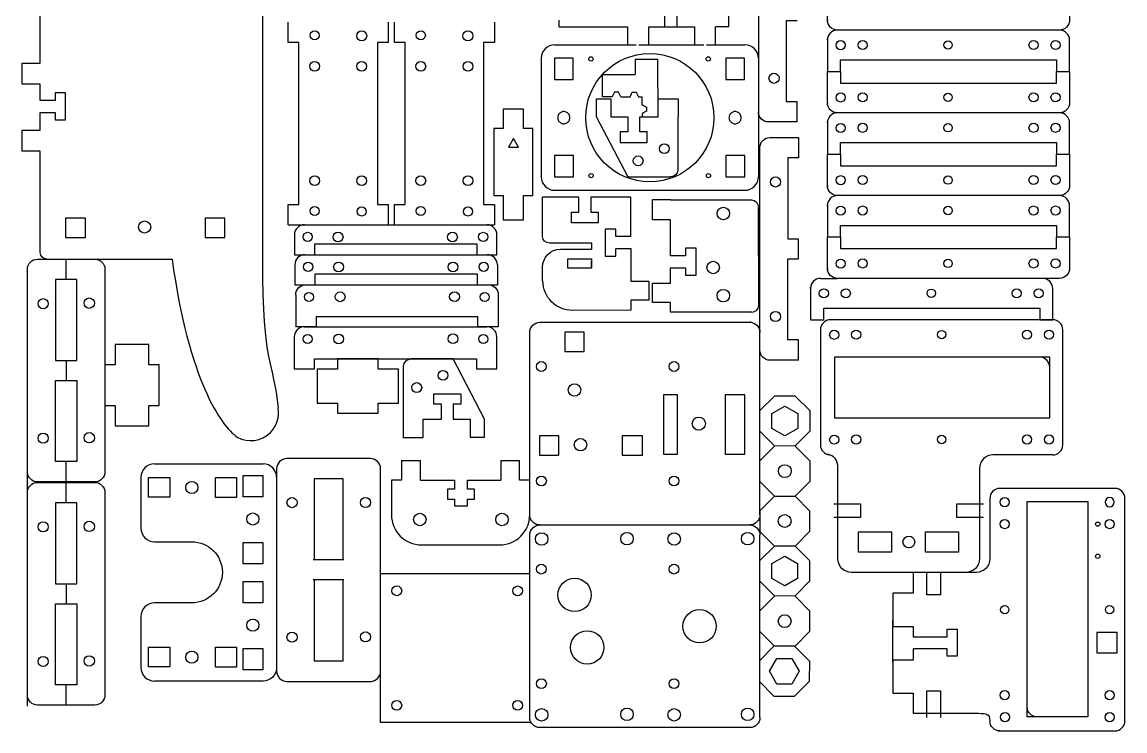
# Model space of a CAD drawing. Extents: x -149 to 846, y -148 to 360.
# Drawn here: x 518.6 to 845.5, y -148.3 to 61.7 of the extents above; entities that cross this region are included whole.
import ezdxf

# ---------------------------------------------------------------- set-up
doc = ezdxf.new("R2010")
doc.units = 0
doc.header["$MEASUREMENT"] = 0
doc.layers.add('LAYER_1', color=160, linetype='Continuous')

# ---------------------------------------------------------------- blocks, each defined once
blk = doc.blocks.new('AI9-BLK48')
at = {"layer": 'LAYER_1', "color": 1}
blk.add_lwpolyline([(-3.500217, 1.400087), (3.500217, 1.400087), (3.500217, -1.400087), (-3.500217, -1.400087)], close=True, dxfattribs=at)
blk = doc.blocks.new('AI9-BLK47')
at = {"layer": 'LAYER_1', "color": 7}
for p in [(1.4087, 8.499395), (-8.254449, 4.045576)]:
    blk.add_line(p, (1.4087, 4.045576), dxfattribs=at)
for points in [[(2.409155, -2.53938), (3.467489, -2.53938), (3.467489, -4.956459), (3.499528, -4.956459), (4.842771, -5.613094), (4.842771, -6.760311), (3.492982, -7.441062), (3.492982, -8.499395), (3.467489, -8.499395), (8.254449, -8.499395), (8.19726, 8.499395), (1.4087, 8.499395)], [(-2.845649, -2.53938), (-3.5264, -1.189591), (-4.673617, -1.189591), (-5.330252, -2.533179), (-8.254449, -2.533179), (-8.254449, 4.045576)], [(-2.845649, -2.533179), (-0.075792, -2.533179), (0.580843, -1.189591), (1.72806, -1.189591), (2.409155, -2.53938)]]:
    blk.add_lwpolyline(points, dxfattribs=at)
blk = doc.blocks.new('AI9-BLK44')
at = {"layer": 'LAYER_1', "color": 1}
blk.add_open_spline([(0.45, 0.12), (0.14, 0.12), (-0.18, 0.04), (-0.45, -0.12)], degree=3, dxfattribs=at)
blk = doc.blocks.new('AI9-BLK43')
at = {"layer": 'LAYER_1', "color": 1}
blk.add_open_spline([(0.33, 0.33), (0.06, 0.17), (-0.17, -0.06), (-0.33, -0.33)], degree=3, dxfattribs=at)
blk = doc.blocks.new('AI9-BLK42')
at = {"layer": 'LAYER_1', "color": 1}
blk.add_open_spline([(0.12, 0.45), (-0.04, 0.18), (-0.12, -0.14), (-0.12, -0.45)], degree=3, dxfattribs=at)
blk = doc.blocks.new('AI9-BLK41')
at = {"layer": 'LAYER_1', "color": 1}
blk.add_open_spline([(-0.12, 0.45), (-0.12, 0.14), (-0.04, -0.18), (0.12, -0.45)], degree=3, dxfattribs=at)
blk = doc.blocks.new('AI9-BLK40')
at = {"layer": 'LAYER_1', "color": 1}
blk.add_open_spline([(-0.33, 0.33), (-0.17, 0.06), (0.06, -0.17), (0.33, -0.33)], degree=3, dxfattribs=at)
blk = doc.blocks.new('AI9-BLK39')
at = {"layer": 'LAYER_1', "color": 1}
blk.add_open_spline([(-0.45, 0.12), (-0.18, -0.04), (0.14, -0.12), (0.45, -0.12)], degree=3, dxfattribs=at)
blk = doc.blocks.new('AI9-BLK38')
at = {"layer": 'LAYER_1', "color": 1}
blk.add_open_spline([(-0.45, -0.12), (-0.14, -0.12), (0.18, -0.04), (0.45, 0.12)], degree=3, dxfattribs=at)
blk = doc.blocks.new('AI9-BLK37')
at = {"layer": 'LAYER_1', "color": 1}
blk.add_open_spline([(-0.33, -0.33), (-0.06, -0.17), (0.17, 0.06), (0.33, 0.33)], degree=3, dxfattribs=at)
blk = doc.blocks.new('AI9-BLK36')
at = {"layer": 'LAYER_1', "color": 1}
blk.add_open_spline([(-0.12, -0.45), (0.04, -0.18), (0.12, 0.14), (0.12, 0.45)], degree=3, dxfattribs=at)
blk = doc.blocks.new('AI9-BLK35')
at = {"layer": 'LAYER_1', "color": 1}
blk.add_open_spline([(0.12, -0.45), (0.12, -0.14), (0.04, 0.18), (-0.12, 0.45)], degree=3, dxfattribs=at)
blk = doc.blocks.new('AI9-BLK34')
at = {"layer": 'LAYER_1', "color": 1}
blk.add_open_spline([(0.33, -0.33), (0.17, -0.06), (-0.06, 0.17), (-0.33, 0.33)], degree=3, dxfattribs=at)
blk = doc.blocks.new('AI9-BLK33')
at = {"layer": 'LAYER_1', "color": 1}
blk.add_open_spline([(0.45, -0.12), (0.18, 0.04), (-0.14, 0.12), (-0.45, 0.12)], degree=3, dxfattribs=at)
blk = doc.blocks.new('AI9-BLK32')
at = {"layer": 'LAYER_1', "color": 1}
blk.add_open_spline([(0.45, 0.12), (0.14, 0.12), (-0.18, 0.04), (-0.45, -0.12)], degree=3, dxfattribs=at)
blk = doc.blocks.new('AI9-BLK31')
at = {"layer": 'LAYER_1', "color": 1}
blk.add_open_spline([(0.33, 0.33), (0.06, 0.17), (-0.17, -0.06), (-0.33, -0.33)], degree=3, dxfattribs=at)
blk = doc.blocks.new('AI9-BLK30')
at = {"layer": 'LAYER_1', "color": 1}
blk.add_open_spline([(0.12, 0.45), (-0.04, 0.18), (-0.12, -0.14), (-0.12, -0.45)], degree=3, dxfattribs=at)
blk = doc.blocks.new('AI9-BLK29')
at = {"layer": 'LAYER_1', "color": 1}
blk.add_open_spline([(-0.12, 0.45), (-0.12, 0.14), (-0.04, -0.18), (0.12, -0.45)], degree=3, dxfattribs=at)
blk = doc.blocks.new('AI9-BLK28')
at = {"layer": 'LAYER_1', "color": 1}
blk.add_open_spline([(-0.33, 0.33), (-0.17, 0.06), (0.06, -0.17), (0.33, -0.33)], degree=3, dxfattribs=at)
blk = doc.blocks.new('AI9-BLK27')
at = {"layer": 'LAYER_1', "color": 1}
blk.add_open_spline([(-0.45, 0.12), (-0.18, -0.04), (0.14, -0.12), (0.45, -0.12)], degree=3, dxfattribs=at)
blk = doc.blocks.new('AI9-BLK26')
at = {"layer": 'LAYER_1', "color": 1}
blk.add_open_spline([(-0.45, -0.12), (-0.14, -0.12), (0.18, -0.04), (0.45, 0.12)], degree=3, dxfattribs=at)
blk = doc.blocks.new('AI9-BLK25')
at = {"layer": 'LAYER_1', "color": 1}
blk.add_open_spline([(-0.33, -0.33), (-0.06, -0.17), (0.17, 0.06), (0.33, 0.33)], degree=3, dxfattribs=at)
blk = doc.blocks.new('AI9-BLK24')
at = {"layer": 'LAYER_1', "color": 1}
blk.add_open_spline([(-0.12, -0.45), (0.04, -0.18), (0.12, 0.14), (0.12, 0.45)], degree=3, dxfattribs=at)
blk = doc.blocks.new('AI9-BLK23')
at = {"layer": 'LAYER_1', "color": 1}
blk.add_open_spline([(0.12, -0.45), (0.12, -0.14), (0.04, 0.18), (-0.12, 0.45)], degree=3, dxfattribs=at)
blk = doc.blocks.new('AI9-BLK22')
at = {"layer": 'LAYER_1', "color": 1}
blk.add_open_spline([(0.33, -0.33), (0.17, -0.06), (-0.06, 0.17), (-0.33, 0.33)], degree=3, dxfattribs=at)
blk = doc.blocks.new('AI9-BLK21')
at = {"layer": 'LAYER_1', "color": 1}
blk.add_open_spline([(0.45, -0.12), (0.18, 0.04), (-0.14, 0.12), (-0.45, 0.12)], degree=3, dxfattribs=at)
blk = doc.blocks.new('AI9-BLK14')
at = {"layer": 'LAYER_1', "color": 1}
for centre, radius in [((-0.000172, 16.950559), 1.449696), ((0, -16.950559), 1.449868)]:
    blk.add_circle(centre, radius, dxfattribs=at)

msp = doc.modelspace()

# ---------------------------------------------------------------- linework, layer by layer
at = {"layer": 'LAYER_1', "color": 7}
for p, q in [((736.88, 95.05), (736.88, 50.97)), ((523.99, 49.54), (523.99, 79.55)), ((677.79, 60.29), (677.79, 62.23)), ((677.79, 60.29), (698.08, 60.29)), ((698.08, 60.29), (698.08, 54.93)), ((704.38, 60.29), (717.93, 60.29)), ((727.98, 60.29), (724.19, 60.29)), ((724.19, 54.93), (724.19, 60.29)), ((676.51, 54.93), (700.69, 54.93)), ((701.44, 54.93), (720.71, 54.93)), ((721.46, 54.93), (732.89, 54.93)), ((736.89, 50.93), (736.89, 15.85)), ((748.36, 32.08), (748.36, 38.09)), ((748.8, 27.49), (748.8, 21.48)), ((524.01, -6.56), (524.01, 23.45)), ((672.93, -1.81), (672.93, 9.77)), ((736.97, -22.25), (736.89, 6.74)), ((597.51, 1.65), (627.15, 1.65)), ((602.37, 1.65), (656.39, 1.65)), ((628.99, 1.65), (658.62, 1.65)), ((599.37, -1.35), (599.37, -7.23)), ((748.8, -8.47), (748.8, -2.52)), ((602.49, -7.23), (656.51, -7.23)), ((687.43, -11.21), (687.43, -9.19)), ((659.51, -10.23), (659.51, -16.11)), ((602.75, -16.11), (656.77, -16.11)), ((755.32, -14.23), (760.32, -14.23)), ((599.75, -19.11), (599.75, -28.58)), ((602.33, -28.58), (656.35, -28.58)), ((599.33, -31.58), (599.33, -41.05)), ((737.33, -84.27), (737.33, -30.25)), ((748.8, -38.48), (748.8, -32.47)), ((531.71, -38.57), (531.71, -44.51)), ((737.33, -53.42), (741.66, -49.09)), ((747.78, -49.09), (741.66, -49.09)), ((741.66, -63.87), (737.33, -59.54)), ((737.33, -68.28), (741.66, -63.95)), ((747.78, -63.95), (741.66, -63.87)), ((631.12, -68.17), (636.72, -68.17)), ((660.52, -68.17), (666.12, -68.17)), ((824.11, -66.53), (806.42, -66.53)), ((520.23, -80.95), (520.23, -71.52)), ((557.9, -69.14), (590.07, -69.14)), ((594.09, -71.84), (594.09, -72.65)), ((741.66, -78.73), (737.33, -74.4)), ((737.29, -83.06), (741.62, -78.73)), ((741.66, -78.73), (747.74, -78.73)), ((737.29, -83.06), (737.29, -89.19)), ((741.62, -93.52), (737.29, -89.19)), ((737.33, -144.29), (737.33, -90.27)), ((637.02, -93.17), (660.22, -93.17)), ((741.62, -93.52), (737.29, -97.85)), ((747.74, -93.52), (741.62, -93.52)), ((747.74, -93.52), (752.07, -97.85)), ((752.07, -97.89), (752.07, -103.97)), ((737.29, -103.97), (741.62, -108.3)), ((752.07, -103.97), (747.74, -108.3)), ((531.71, -104.68), (531.71, -110.62)), ((737.29, -112.71), (741.62, -108.38)), ((747.74, -108.38), (741.62, -108.3)), ((747.74, -108.38), (752.07, -112.71)), ((752.07, -112.75), (752.07, -118.83)), ((776.74, -127.83), (776.74, -115.56)), ((737.17, -127.53), (741.5, -123.2)), ((747.62, -123.2), (751.95, -127.53)), ((752.03, -127.53), (751.95, -133.65)), ((520.23, -140.97), (520.23, -137.63)), ((786.8, -143.06), (802.12, -143.06))]:
    msp.add_line(p, q, dxfattribs=at)
at = {"layer": 'LAYER_1', "color": 1}
for p, q in [((630.22, -51.18), (630.22, -41.13)), ((614.05, -97.65), (604.94, -97.65)), ((614.05, -103.52), (604.94, -103.52))]:
    msp.add_line(p, q, dxfattribs=at)
at = {"layer": 'LAYER_1', "color": 158}
for p, q in [((636.72, -73.99), (636.72, -68.17)), ((660.52, -68.17), (660.52, -73.99))]:
    msp.add_line(p, q, dxfattribs=at)
at = {"layer": 'LAYER_1', "color": 7}
for points in [[(704.38, 54.93), (704.38, 60.29), (709.17, 60.29), (709.17, 64.72), (706.95, 64.72), (706.95, 67.86), (714.95, 67.86), (714.95, 64.72), (712.72, 64.72), (712.72, 60.29), (717.93, 60.29), (717.93, 54.93)], [(597.51, 1.65), (597.51, 7.66), (600.7, 7.66), (600.7, 55.66), (597.51, 55.66), (597.51, 61.67)], [(627.15, 61.67), (627.15, 55.66), (623.96, 55.66), (623.96, 7.66), (627.15, 7.66), (627.15, 1.65)], [(628.99, 1.65), (628.99, 7.66), (632.18, 7.66), (632.18, 55.66), (628.99, 55.66), (628.99, 61.67)], [(658.62, 61.67), (658.62, 55.66), (655.43, 55.66), (655.43, 7.66), (658.62, 7.66), (658.62, 1.65)], [(748.36, 38.09), (745.17, 38.09), (745.17, 62.09), (748.36, 62.09)], [(523.99, 23.45), (518.63, 23.45), (518.63, 29.7), (523.99, 29.7), (523.99, 34.9), (528.42, 34.9), (528.42, 32.68), (531.55, 32.68), (531.55, 40.68), (528.42, 40.68), (528.42, 38.46), (523.99, 38.46), (523.99, 43.25), (518.63, 43.25), (518.63, 49.54), (523.99, 49.54)], [(757.32, 47.04), (761.27, 47.04), (761.27, 50.48), (825.27, 50.48), (825.27, 47.04)], [(761.27, 47.04), (761.27, 43.6), (825.27, 43.6), (825.27, 47.04)], [(688.89, 33.57), (688.89, 38.92), (693.14, 38.93), (693.14, 33.57), (698.18, 33.57), (698.18, 29.13), (695.96, 29.13), (695.96, 26), (703.96, 26), (703.96, 29.13), (701.73, 29.13), (701.73, 33.57), (707.17, 33.57), (707.17, 38.93), (713.12, 38.93), (713.12, 33.57), (713.05, 33.57), (713.05, 17.81), (713.03, 17.8)], [(667.25, 3.06), (667.25, 10.35), (670.01, 10.35), (670.01, 30.14), (667.25, 30.14), (667.25, 35.92)], [(757.32, 22.53), (761.27, 22.53), (761.27, 25.97), (825.27, 25.97), (825.27, 22.53)], [(748.8, 21.48), (745.61, 21.48), (745.61, -2.52), (748.8, -2.52)], [(761.27, 22.53), (761.27, 19.09), (825.27, 19.09), (825.27, 22.53)], [(687.22, 9.77), (687.21, 5.34), (689.44, 5.34), (689.44, 2.2), (681.44, 2.2), (681.44, 5.34), (683.66, 5.34), (683.66, 9.77), (672.93, 9.77)], [(699.03, -1.87), (699.03, 9.77), (687.22, 9.77)], [(734.97, -24.25), (710.86, -24.25), (710.86, -21.39), (705.51, -21.39), (705.51, -15.64), (710.86, -15.64), (710.86, -11.11), (715.3, -11.1), (715.3, -13.33), (718.43, -13.33), (718.43, -5.33), (715.3, -5.33), (715.3, -7.55), (710.86, -7.55), (710.86, 3.13), (705.5, 3.13), (705.5, 9.08), (710.86, 9.08), (710.86, 9.02), (734.88, 9.02), (734.89, 8.99)], [(699.03, -1.87), (694.6, -1.87), (694.6, 0.35), (691.47, 0.35), (691.47, -7.65), (694.6, -7.65), (694.6, -5.43), (699.03, -5.43), (699.04, -15.02), (704.39, -15.02), (704.39, -20.72), (699.03, -20.72)], [(757.32, -1.98), (761.27, -1.98), (761.27, 1.46), (825.27, 1.46), (825.27, -1.98)], [(761.27, -1.98), (761.27, -5.42), (825.27, -5.42), (825.27, -1.98)], [(748.8, -32.47), (745.61, -32.47), (745.61, -8.47), (748.8, -8.47)], [(752.32, -26.49), (756.27, -26.49), (756.27, -23.04), (820.27, -23.04), (820.27, -26.49)], [(543.18, -51.91), (546.2, -51.91), (546.2, -57.94), (556.25, -57.94), (556.25, -51.91), (559.26, -51.91), (559.26, -39.85), (556.25, -39.85), (556.25, -33.82)], [(546.2, -33.82), (546.2, -39.85), (543.18, -39.85)], [(631.61, -40.2), (631.61, -61.33), (631.53, -61.33), (637.48, -61.33), (637.48, -55.97), (642.91, -55.97), (642.91, -51.53), (640.68, -51.53), (640.68, -48.4), (648.68, -48.4), (648.68, -51.53), (646.46, -51.53), (646.46, -55.97), (651.5, -55.97), (651.5, -61.32), (655.75, -61.32), (655.75, -55.97)], [(747.78, -49.09), (752.11, -53.42), (752.11, -59.54), (747.78, -63.87)], [(747.78, -63.95), (752.11, -68.28), (752.11, -74.4), (747.78, -78.73)], [(636.72, -74), (646.82, -74), (646.82, -76.68), (644.72, -76.68), (644.72, -79.68), (646.82, -79.68), (646.82, -81.57), (650.62, -81.57), (650.62, -79.68), (652.72, -79.68), (652.72, -76.68), (650.62, -76.68), (650.62, -74), (660.52, -74)], [(747.74, -78.73), (752.07, -83.06), (752.07, -89.19), (747.74, -93.52)], [(669.12, -145.82), (624.9, -145.82), (624.9, -101.61), (669.12, -101.61)], [(752.07, -118.83), (747.74, -123.16), (741.62, -123.16), (737.29, -118.83)], [(737.17, -133.65), (741.5, -137.98), (747.62, -137.98), (751.95, -133.65)]]:
    msp.add_lwpolyline(points, dxfattribs=at)
at = {"layer": 'LAYER_1', "color": 1}
for points in [[(682.02, 50.99), (676.42, 50.99), (676.42, 44.69), (682.02, 44.69)], [(732.8, 50.98), (727.2, 50.98), (727.2, 44.68), (732.8, 44.68)], [(682.04, 22.13), (676.44, 22.13), (676.44, 15.83), (682.04, 15.83)], [(732.83, 22.12), (727.23, 22.12), (727.23, 15.82), (732.83, 15.82)], [(537.41, -2.16), (537.41, 3.59), (531.53, 3.59), (531.53, -2.16)], [(578.69, -2.16), (578.69, 3.59), (572.92, 3.59), (572.92, -2.16)], [(679.54, -30.18), (679.54, -35.88), (685.24, -35.88), (685.24, -30.18)], [(823.23, -55.51), (823.23, -37.54), (759.49, -37.54), (759.49, -55.51)], [(708.75, -48.76), (708.75, -66.26), (712.86, -66.26), (712.86, -48.76)], [(726.99, -48.76), (726.99, -66.26), (732.85, -66.26), (732.85, -48.76)], [(740.91, -54.28), (744.72, -52.08), (748.53, -54.28), (748.53, -58.68), (744.72, -60.88), (740.91, -58.68)], [(672.03, -60.92), (672.03, -66.62), (677.78, -66.62), (677.78, -60.92)], [(696.55, -60.92), (696.55, -66.62), (702.5, -66.62), (702.5, -60.92)], [(562.39, -79.09), (556.1, -79.09), (556.1, -73.24), (562.39, -73.24)], [(582.2, -79.1), (575.94, -79.1), (575.94, -73.25), (582.2, -73.25)], [(584.15, -78.94), (584.15, -72.65), (590, -72.65), (590, -78.94)], [(834.52, -144.07), (816.55, -144.07), (816.55, -80.32), (834.52, -80.32)], [(776.3, -89.32), (776.3, -95.36), (766.56, -95.36), (766.56, -89.32)], [(796.16, -89.28), (796.16, -95.32), (786.42, -95.32), (786.42, -89.28)], [(584.14, -98.75), (584.14, -92.49), (589.99, -92.49), (589.99, -98.75)], [(740.87, -98.71), (744.68, -96.51), (748.49, -98.71), (748.49, -103.11), (744.68, -105.31), (740.87, -103.11)], [(584.15, -110.36), (584.15, -104.07), (590, -104.07), (590, -110.36)], [(843.24, -119.12), (837.21, -119.12), (837.21, -125.15), (843.24, -125.15)], [(562.39, -129.34), (556.1, -129.34), (556.1, -123.49), (562.39, -123.49)], [(582.2, -129.35), (575.94, -129.35), (575.94, -123.5), (582.2, -123.5)], [(584.14, -130.17), (584.14, -123.91), (589.99, -123.91), (589.99, -130.17)], [(742.36, -134.4), (740.16, -130.59), (742.36, -126.78), (746.76, -126.78), (748.96, -130.59), (746.76, -134.4)]]:
    msp.add_lwpolyline(points, close=True, dxfattribs=at)
for points in [[(665.8, 24.62), (664.29, 27.23), (662.78, 24.62), (665.8, 24.62)], [(630.22, -41.13), (624.19, -41.13), (624.19, -38.11), (612.13, -38.11), (612.13, -41.13), (606.1, -41.13), (606.1, -51.18), (612.13, -51.18), (612.13, -54.19), (624.19, -54.19), (624.19, -51.18), (630.22, -51.18)], [(613.8, -97.65), (613.8, -73.65), (605.19, -73.65), (605.19, -97.7)], [(759.28, -80.97), (767.16, -80.97), (767.16, -85.07), (759.28, -85.07)], [(803.62, -85.07), (795.75, -85.07), (795.75, -80.97), (803.62, -80.97)], [(790.91, -101.14), (790.91, -107.99), (786.8, -107.99), (786.8, -101.14)], [(605.19, -103.61), (605.19, -127.52), (613.8, -127.52), (613.8, -103.52)], [(786.8, -144.26), (786.8, -136.39), (790.91, -136.39), (790.91, -144.26)]]:
    msp.add_lwpolyline(points, dxfattribs=at)
at = {"layer": 'LAYER_1', "color": 7}
for points in [[(534.9, -38.57), (534.9, -14.57), (528.51, -14.57), (528.51, -38.57)], [(528.52, -44.51), (534.9, -44.51), (534.9, -68.51), (534.9, -68.51), (528.52, -68.51)], [(534.9, -104.68), (534.9, -80.68), (528.51, -80.68), (528.51, -104.68)], [(528.52, -110.62), (534.9, -110.62), (534.9, -134.62), (534.9, -134.62), (528.52, -134.62)]]:
    msp.add_lwpolyline(points, close=True, dxfattribs=at)
at = {"layer": 'LAYER_1', "color": 158}
msp.add_lwpolyline([(669.12, -73.99), (666.12, -73.99), (666.12, -68.17)], dxfattribs=at)
at = {"layer": 'LAYER_1', "color": 1}
for centre, radius in [((605.35, 57.73), 1.35), ((619.31, 57.59), 1.48), ((636.82, 57.73), 1.35), ((650.79, 57.59), 1.48), ((761.28, 54.83), 1.35), ((767.79, 54.87), 1.35), ((793.12, 54.88), 1.24), ((818.44, 54.87), 1.35), ((824.96, 54.87), 1.35), ((704.7, 33.35), 19), ((605.35, 48.57), 1.45), ((619.31, 48.57), 1.45), ((636.82, 48.57), 1.45), ((650.79, 48.57), 1.45), ((687.24, 50.76), 0.625), ((722.02, 50.76), 0.625), ((741.52, 45.02), 1.5), ((761.28, 39.34), 1.35), ((767.79, 39.38), 1.35), ((793.12, 39.38), 1.24), ((818.44, 39.38), 1.35), ((824.96, 39.38), 1.35), ((761.28, 30.32), 1.35), ((767.79, 30.36), 1.35), ((793.12, 30.37), 1.24), ((818.44, 30.36), 1.35), ((824.96, 30.36), 1.35), ((709.02, 24.18), 1.45), ((701.24, 20.57), 1.45), ((687.3, 16.19), 0.625), ((722.08, 16.19), 0.625), ((605.35, 14.67), 1.45), ((619.31, 14.67), 1.45), ((636.82, 14.67), 1.45), ((650.79, 14.67), 1.45), ((741.96, 14.31), 1.5), ((761.28, 14.83), 1.35), ((767.79, 14.87), 1.35), ((793.12, 14.87), 1.24), ((818.44, 14.87), 1.35), ((824.96, 14.87), 1.35), ((605.35, 5.72), 1.35), ((619.31, 5.58), 1.35), ((636.82, 5.72), 1.35), ((650.79, 5.58), 1.35), ((726.5, 4.98), 1.85), ((761.28, 5.81), 1.35), ((767.79, 5.85), 1.35), ((793.12, 5.86), 1.24), ((818.44, 5.85), 1.35), ((824.96, 5.85), 1.35), ((554.96, 0.97), 1.8), ((603.3, -1.95), 1.35), ((612.31, -1.99), 1.45), ((646.21, -1.99), 1.45), ((655.31, -1.95), 1.35), ((603.43, -10.83), 1.35), ((612.44, -10.87), 1.45), ((646.34, -10.87), 1.45), ((655.44, -10.83), 1.35), ((723.5, -11.03), 1.85), ((761.28, -9.86), 1.35), ((767.79, -9.82), 1.35), ((793.12, -9.81), 1.24), ((818.44, -9.82), 1.35), ((824.96, -9.82), 1.35), ((603.68, -19.75), 1.35), ((612.91, -19.7), 1.45), ((646.81, -19.66), 1.45), ((655.76, -19.75), 1.35), ((726.5, -19.36), 1.85), ((756.28, -18.7), 1.35), ((762.79, -18.65), 1.35), ((788.12, -18.65), 1.24), ((813.45, -18.65), 1.35), ((819.96, -18.65), 1.35), ((524.87, -21.74), 1.5), ((538.54, -21.59), 1.54), ((741.96, -25.54), 1.5), ((603.26, -32.22), 1.35), ((612.49, -32.18), 1.45), ((646.39, -32.13), 1.45), ((655.34, -32.22), 1.35), ((759.36, -30.95), 1.35), ((765.87, -30.91), 1.35), ((791.2, -30.9), 1.24), ((816.53, -30.91), 1.35), ((823.04, -30.91), 1.35), ((672.54, -40.34), 1.45), ((711.88, -40.34), 1.45), ((643.4, -42.97), 1.45), ((635.63, -46.58), 1.45), ((682.39, -47.3), 1.85), ((719.21, -57.26), 1.95), ((524.87, -61.58), 1.5), ((538.54, -61.43), 1.54), ((684.14, -63.52), 1.85), ((759.36, -62.02), 1.35), ((765.87, -61.97), 1.35), ((791.2, -61.97), 1.24), ((816.53, -61.97), 1.35), ((823.04, -61.97), 1.35), ((744.72, -71.34), 1.9), ((568.96, -76.18), 1.8), ((672.58, -74.24), 1.45), ((711.88, -74.24), 1.45), ((598.65, -80.66), 1.5), ((620.43, -80.6), 1.5), ((809.91, -80.52), 1.35), ((587.06, -85.51), 1.8), ((636.52, -85.67), 1.85), ((660.87, -85.67), 1.85), ((744.68, -86.12), 1.9), ((524.87, -87.85), 1.5), ((538.54, -87.69), 1.54), ((809.91, -87.03), 1.35), ((837.47, -87.03), 0.625), ((840.98, -87.03), 1.35), ((672.63, -91.41), 1.85), ((697.96, -91.35), 1.85), ((711.92, -91.41), 1.85), ((733.71, -91.35), 1.85), ((781.49, -92.32), 1.75), ((837.47, -96.55), 0.625), ((672.54, -100.36), 1.45), ((711.88, -100.36), 1.45), ((682.39, -107.98), 4.95), ((665.52, -106.79), 1.45), ((809.91, -112.36), 1.24), ((840.97, -112.36), 1.24), ((719.45, -117.28), 4.95), ((744.68, -115.77), 1.9), ((587.06, -116.93), 1.8), ((598.65, -120.51), 1.5), ((620.43, -120.44), 1.5), ((686.14, -123.54), 4.95), ((524.87, -127.69), 1.5), ((538.54, -127.54), 1.54), ((568.96, -126.42), 1.8), ((672.58, -134.26), 1.45), ((711.88, -134.26), 1.45), ((809.91, -137.69), 1.35), ((840.98, -137.69), 1.35), ((665.52, -140.68), 1.45), ((672.63, -143.49), 1.85), ((697.96, -143.36), 1.85), ((711.92, -143.49), 1.85), ((733.71, -143.36), 1.85), ((809.95, -144.2), 1.35), ((841.02, -144.2), 1.35)]:
    msp.add_circle(centre, radius, dxfattribs=at)
at = {"layer": 'LAYER_1', "color": 7}
for points, knots in [([(594.57, 125.72), (593.08, 111.06), (589.87, 113.91), (589.87, 81.55), (589.87, 81.55), (589.87, 35.45), (589.87, 35.45), (589.87, 35.45), (589.87, 34), (589.87, 34), (589.87, 34), (589.87, -8.56), (589.87, -8.56), (589.87, -40.92), (593.08, -38.07), (594.57, -52.73)], [0, 0, 0, 0, 1, 1, 1, 2, 2, 2, 3, 3, 3, 4, 4, 4, 5, 5, 5, 5]), ([(725.91, 71.36), (727.19, 70.66), (727.98, 69.32), (727.98, 67.87), (727.98, 67.87), (727.98, 60.29), (727.98, 60.29)], [0, 0, 0, 0, 1, 1, 1, 2, 2, 2, 2]), ([(825.27, 71.55), (825.27, 71.55), (829.12, 71.55), (829.12, 71.55), (829.12, 71.55), (829.12, 62.3), (829.12, 62.3), (829.12, 60.64), (827.78, 59.3), (826.12, 59.3), (826.12, 59.3), (760.32, 59.3), (760.32, 59.3), (758.66, 59.3), (757.32, 60.64), (757.32, 62.3), (757.32, 62.3), (757.32, 61.91), (757.32, 61.91), (757.32, 61.91), (757.32, 71.55), (757.32, 71.55)], [0, 0, 0, 0, 1, 1, 1, 2, 2, 2, 3, 3, 3, 4, 4, 4, 5, 5, 5, 6, 6, 6, 7, 7, 7, 7]), ([(760.32, 59.3), (758.66, 59.3), (757.32, 57.95), (757.32, 56.3), (757.32, 56.3), (757.32, 56.68), (757.32, 56.68), (757.32, 56.68), (757.32, 47.04), (757.32, 47.04)], [0, 0, 0, 0, 1, 1, 1, 2, 2, 2, 3, 3, 3, 3]), ([(825.27, 47.04), (825.27, 47.04), (829.12, 47.04), (829.12, 47.04), (829.12, 47.04), (829.12, 56.3), (829.12, 56.3), (829.12, 57.95), (827.78, 59.3), (826.12, 59.3)], [0, 0, 0, 0, 1, 1, 1, 2, 2, 2, 3, 3, 3, 3]), ([(672.51, 50.99), (672.51, 50.99), (672.51, 15.85), (672.51, 15.85), (672.51, 13.64), (674.3, 11.85), (676.51, 11.85), (676.51, 11.85), (732.89, 11.85), (732.89, 11.85), (735.1, 11.85), (736.89, 13.64), (736.89, 15.85)], [0, 0, 0, 0, 1, 1, 1, 2, 2, 2, 3, 3, 3, 4, 4, 4, 4]), ([(829.12, 47.04), (829.12, 47.04), (829.12, 37.79), (829.12, 37.79), (829.12, 36.13), (827.78, 34.79), (826.12, 34.79), (826.12, 34.79), (760.32, 34.79), (760.32, 34.79), (758.66, 34.79), (757.32, 36.13), (757.32, 37.79), (757.32, 37.79), (757.32, 37.4), (757.32, 37.4), (757.32, 37.4), (757.32, 47.04), (757.32, 47.04)], [0, 0, 0, 0, 1, 1, 1, 2, 2, 2, 3, 3, 3, 4, 4, 4, 5, 5, 5, 6, 6, 6, 6]), ([(667.25, 35.92), (667.25, 35.92), (661.21, 35.92), (661.21, 35.92), (661.21, 35.92), (661.21, 30.14), (661.21, 30.14), (661.21, 30.14), (658.45, 30.14), (658.45, 30.14), (658.45, 30.14), (658.45, 10.35), (658.45, 10.35), (658.45, 10.35), (661.21, 10.35), (661.21, 10.35), (661.21, 10.35), (661.21, 3.06), (661.21, 3.06), (661.21, 3.06), (665.84, 3.06), (667.25, 3.06)], [0, 0, 0, 0, 1, 1, 1, 2, 2, 2, 3, 3, 3, 4, 4, 4, 5, 5, 5, 6, 6, 6, 7, 7, 7, 7]), ([(713.03, 17.8), (713.03, 16.69), (711.88, 15.8), (710.78, 15.8), (710.78, 15.8), (710.78, 15.71), (710.78, 15.71), (710.78, 15.71), (698.25, 15.71), (698.25, 15.71), (698.25, 15.71), (688.89, 33.57), (688.89, 33.57)], [0, 0, 0, 0, 1, 1, 1, 2, 2, 2, 3, 3, 3, 4, 4, 4, 4]), ([(748.36, 32.08), (748.36, 32.08), (739.89, 32.08), (739.89, 32.08), (738.23, 32.08), (736.89, 33.42), (736.89, 35.08)], [0, 0, 0, 0, 1, 1, 1, 2, 2, 2, 2]), ([(760.32, 34.79), (758.66, 34.79), (757.32, 33.44), (757.32, 31.79), (757.32, 31.79), (757.32, 32.17), (757.32, 32.17), (757.32, 32.17), (757.32, 22.53), (757.32, 22.53)], [0, 0, 0, 0, 1, 1, 1, 2, 2, 2, 3, 3, 3, 3]), ([(825.27, 22.53), (825.27, 22.53), (829.12, 22.53), (829.12, 22.53), (829.12, 22.53), (829.12, 31.78), (829.12, 31.78), (829.12, 33.44), (827.78, 34.78), (826.12, 34.78)], [0, 0, 0, 0, 1, 1, 1, 2, 2, 2, 3, 3, 3, 3]), ([(748.8, -38.48), (748.8, -38.48), (740.33, -38.48), (740.33, -38.48), (738.67, -38.48), (737.33, -37.14), (737.33, -35.48), (737.33, -35.48), (737.33, 24.49), (737.33, 24.49), (737.33, 26.15), (738.67, 27.49), (740.33, 27.49), (740.33, 27.49), (748.8, 27.49), (748.8, 27.49)], [0, 0, 0, 0, 1, 1, 1, 2, 2, 2, 3, 3, 3, 4, 4, 4, 5, 5, 5, 5]), ([(829.12, 22.53), (829.12, 22.53), (829.12, 13.28), (829.12, 13.28), (829.12, 11.62), (827.78, 10.28), (826.12, 10.28), (826.12, 10.28), (760.32, 10.28), (760.32, 10.28), (758.66, 10.28), (757.32, 11.62), (757.32, 13.28), (757.32, 13.28), (757.32, 12.89), (757.32, 12.89), (757.32, 12.89), (757.32, 22.53), (757.32, 22.53)], [0, 0, 0, 0, 1, 1, 1, 2, 2, 2, 3, 3, 3, 4, 4, 4, 5, 5, 5, 6, 6, 6, 6]), ([(760.32, 10.28), (758.66, 10.28), (757.32, 8.94), (757.32, 7.28), (757.32, 7.28), (757.32, 7.66), (757.32, 7.66), (757.32, 7.66), (757.32, -1.98), (757.32, -1.98)], [0, 0, 0, 0, 1, 1, 1, 2, 2, 2, 3, 3, 3, 3]), ([(825.27, -1.98), (825.27, -1.98), (829.12, -1.98), (829.12, -1.98), (829.12, -1.98), (829.12, 7.28), (829.12, 7.28), (829.12, 8.93), (827.78, 10.28), (826.12, 10.28)], [0, 0, 0, 0, 1, 1, 1, 2, 2, 2, 3, 3, 3, 3]), ([(699.03, -20.72), (699.03, -20.72), (699.04, -23.66), (699.04, -23.66), (699.04, -23.66), (681.81, -23.75), (681.81, -23.75), (676.95, -23.75), (673.01, -19.81), (673.01, -14.95), (673.01, -14.95), (672.93, -14.95), (672.93, -14.95), (672.93, -14.95), (672.93, -10.9), (672.93, -10.9), (672.93, -10.9), (672.92, -10.9), (672.92, -10.9), (672.92, -7.96), (675.3, -5.58), (678.24, -5.58), (678.24, -5.58), (687.48, -5.58), (687.48, -5.58), (687.48, -5.58), (687.48, -3.81), (687.48, -3.81), (687.48, -3.81), (674.93, -3.81), (674.93, -3.81), (673.83, -3.81), (672.93, -2.92), (672.93, -1.81)], [0, 0, 0, 0, 1, 1, 1, 2, 2, 2, 3, 3, 3, 4, 4, 4, 5, 5, 5, 6, 6, 6, 7, 7, 7, 8, 8, 8, 9, 9, 9, 10, 10, 10, 11, 11, 11, 11]), ([(829.12, -1.98), (829.12, -1.98), (829.12, -11.23), (829.12, -11.23), (829.12, -12.89), (827.78, -14.23), (826.12, -14.23), (826.12, -14.23), (760.32, -14.24), (760.32, -14.24), (758.66, -14.24), (757.32, -12.89), (757.32, -11.23), (757.32, -11.23), (757.32, -11.62), (757.32, -11.62), (757.32, -11.62), (757.32, -1.98), (757.32, -1.98)], [0, 0, 0, 0, 1, 1, 1, 2, 2, 2, 3, 3, 3, 4, 4, 4, 5, 5, 5, 6, 6, 6, 6]), ([(531.71, -74.52), (531.71, -74.52), (523.23, -74.52), (523.23, -74.52), (521.58, -74.52), (520.23, -73.18), (520.23, -71.52), (520.23, -71.52), (520.23, -11.56), (520.23, -11.56), (520.23, -9.9), (521.57, -8.56), (523.23, -8.56), (523.23, -8.56), (531.71, -8.56), (531.71, -8.56)], [0, 0, 0, 0, 1, 1, 1, 2, 2, 2, 3, 3, 3, 4, 4, 4, 5, 5, 5, 5]), ([(525.99, -8.56), (525.99, -8.56), (563.09, -8.56), (563.09, -8.56), (568.03, -44.23), (577.54, -58), (582.42, -61.27)], [0, 0, 0, 0, 1, 1, 1, 2, 2, 2, 2]), ([(531.71, -14.57), (531.71, -14.57), (531.71, -8.56), (531.71, -8.56), (531.71, -8.56), (540.18, -8.56), (540.18, -8.56), (541.84, -8.56), (543.18, -9.9), (543.18, -11.56), (543.18, -11.56), (543.18, -71.52), (543.18, -71.52), (543.18, -73.18), (541.84, -74.52), (540.18, -74.52), (540.18, -74.52), (531.71, -74.52), (531.71, -74.52), (531.71, -74.52), (531.71, -68.51), (531.71, -68.51)], [0, 0, 0, 0, 1, 1, 1, 2, 2, 2, 3, 3, 3, 4, 4, 4, 5, 5, 5, 6, 6, 6, 7, 7, 7, 7]), ([(755.32, -14.23), (753.66, -14.23), (752.32, -15.57), (752.32, -17.23), (752.32, -17.23), (752.32, -16.85), (752.32, -16.85), (752.32, -16.85), (752.32, -26.49), (752.32, -26.49)], [0, 0, 0, 0, 1, 1, 1, 2, 2, 2, 3, 3, 3, 3]), ([(820.27, -26.49), (820.27, -26.49), (824.12, -26.49), (824.12, -26.49), (824.12, -26.49), (824.12, -17.23), (824.12, -17.23), (824.12, -15.58), (822.78, -14.23), (821.12, -14.23)], [0, 0, 0, 0, 1, 1, 1, 2, 2, 2, 3, 3, 3, 3]), ([(672.12, -87.27), (670.46, -87.27), (669.12, -85.92), (669.12, -84.27), (669.12, -84.27), (669.12, -30.25), (669.12, -30.25), (669.12, -28.59), (670.46, -27.25), (672.12, -27.25), (672.12, -27.25), (734.71, -27.25), (734.71, -27.25), (734.71, -27.25), (734.33, -27.25), (734.33, -27.25), (735.98, -27.25), (737.33, -28.59), (737.33, -30.25)], [0, 0, 0, 0, 1, 1, 1, 2, 2, 2, 3, 3, 3, 4, 4, 4, 5, 5, 5, 6, 6, 6, 6]), ([(824.12, -66.53), (825.78, -66.53), (827.12, -65.18), (827.12, -63.53), (827.12, -63.53), (827.12, -29.49), (827.12, -29.49), (827.12, -27.83), (825.78, -26.49), (824.12, -26.49), (824.12, -26.49), (758.28, -26.48), (758.28, -26.48), (756.62, -26.48), (755.28, -27.83), (755.28, -29.48)], [0, 0, 0, 0, 1, 1, 1, 2, 2, 2, 3, 3, 3, 4, 4, 4, 5, 5, 5, 5]), ([(755.28, -29.1), (755.28, -29.1), (755.28, -63.53), (755.28, -63.53), (755.28, -65.06), (756.44, -66.33), (757.93, -66.51)], [0, 0, 0, 0, 1, 1, 1, 2, 2, 2, 2]), ([(655.75, -55.97), (655.75, -55.97), (646.39, -38.11), (646.39, -38.11), (646.39, -38.11), (633.86, -38.11), (633.86, -38.11), (633.86, -38.11), (633.86, -38.2), (633.86, -38.2), (632.76, -38.2), (631.61, -39.09), (631.61, -40.2)], [0, 0, 0, 0, 1, 1, 1, 2, 2, 2, 3, 3, 3, 4, 4, 4, 4]), ([(582.42, -61.27), (585.57, -63), (589.6, -62.54), (592.26, -59.88), (594.2, -57.93), (594.97, -55.26), (594.57, -52.73)], [0, 0, 0, 0, 1, 1, 1, 2, 2, 2, 2]), ([(624.9, -101.61), (624.9, -101.61), (624.89, -70.63), (624.89, -70.63), (624.89, -68.98), (623.55, -67.63), (621.89, -67.63), (621.89, -67.63), (597.09, -67.63), (597.09, -67.63), (595.44, -67.63), (594.09, -68.98), (594.09, -70.63), (594.09, -70.63), (594.09, -130.6), (594.09, -130.6), (594.09, -132.26), (595.44, -133.6), (597.09, -133.6), (597.09, -133.6), (622.28, -133.6), (622.28, -133.6)], [0, 0, 0, 0, 1, 1, 1, 2, 2, 2, 3, 3, 3, 4, 4, 4, 5, 5, 5, 6, 6, 6, 7, 7, 7, 7]), ([(802.42, -97.31), (802.42, -98.37), (802, -99.39), (801.25, -100.14), (800.5, -100.89), (799.48, -101.31), (798.42, -101.31), (798.42, -101.31), (764.48, -101.31), (764.48, -101.31), (762.27, -101.31), (760.48, -99.52), (760.48, -97.31), (760.48, -97.31), (760.48, -70.3), (760.48, -70.3), (760.48, -70.3), (760.48, -70.3), (760.48, -70.3), (760.48, -70.3), (760.48, -70.3), (760.48, -70.3), (760.46, -68.24), (759.3, -66.55), (757.29, -66.35)], [0, 0, 0, 0, 1, 1, 1, 2, 2, 2, 3, 3, 3, 4, 4, 4, 5, 5, 5, 6, 6, 6, 7, 7, 7, 8, 8, 8, 8]), ([(806.42, -66.53), (805.36, -66.53), (804.34, -66.95), (803.59, -67.7), (802.84, -68.45), (802.42, -69.47), (802.42, -70.53), (802.42, -70.53), (802.42, -97.31), (802.42, -97.31)], [0, 0, 0, 0, 1, 1, 1, 2, 2, 2, 3, 3, 3, 3]), ([(557.9, -69.14), (555.68, -69.14), (553.88, -70.94), (553.88, -73.16), (553.88, -73.16), (553.88, -88.24), (553.88, -88.24), (553.88, -89.3), (554.3, -90.32), (555.06, -91.08), (555.81, -91.83), (556.83, -92.26), (557.9, -92.26), (557.9, -92.26), (568.95, -92.26), (568.95, -92.26), (573.95, -92.26), (578, -96.3), (578, -101.3), (578, -106.29), (573.95, -110.34), (568.95, -110.34), (568.95, -110.34), (557.9, -110.34), (557.9, -110.34), (556.83, -110.34), (555.81, -110.77), (555.06, -111.52), (554.3, -112.27), (553.88, -113.3), (553.88, -114.36), (553.88, -114.36), (553.88, -129.49), (553.88, -129.49), (553.88, -131.71), (555.68, -133.51), (557.9, -133.51)], [0, 0, 0, 0, 1, 1, 1, 2, 2, 2, 3, 3, 3, 4, 4, 4, 5, 5, 5, 6, 6, 6, 7, 7, 7, 8, 8, 8, 9, 9, 9, 10, 10, 10, 11, 11, 11, 12, 12, 12, 12]), ([(531.71, -140.63), (531.71, -140.63), (523.23, -140.63), (523.23, -140.63), (521.58, -140.63), (520.23, -139.29), (520.23, -137.63), (520.23, -137.63), (520.23, -77.67), (520.23, -77.67), (520.23, -76.01), (521.57, -74.67), (523.23, -74.67), (523.23, -74.67), (531.71, -74.67), (531.71, -74.67)], [0, 0, 0, 0, 1, 1, 1, 2, 2, 2, 3, 3, 3, 4, 4, 4, 5, 5, 5, 5]), ([(531.71, -80.68), (531.71, -80.68), (531.71, -74.67), (531.71, -74.67), (531.71, -74.67), (540.18, -74.67), (540.18, -74.67), (541.84, -74.67), (543.18, -76.01), (543.18, -77.67), (543.18, -77.67), (543.18, -137.63), (543.18, -137.63), (543.18, -139.29), (541.84, -140.63), (540.18, -140.63), (540.18, -140.63), (531.71, -140.63), (531.71, -140.63), (531.71, -140.63), (531.71, -134.62), (531.71, -134.62)], [0, 0, 0, 0, 1, 1, 1, 2, 2, 2, 3, 3, 3, 4, 4, 4, 5, 5, 5, 6, 6, 6, 7, 7, 7, 7]), ([(808.1, -148.28), (808.1, -148.28), (842.53, -148.28), (842.53, -148.28), (844.19, -148.28), (845.53, -146.94), (845.53, -145.28), (845.53, -145.28), (845.53, -79.43), (845.53, -79.43), (845.53, -79.43), (845.53, -79.43), (845.53, -79.43), (845.53, -77.78), (844.19, -76.43), (842.53, -76.43), (842.53, -76.43), (808.49, -76.43), (808.49, -76.43), (806.83, -76.43), (805.49, -77.78), (805.49, -79.43), (805.49, -79.43), (805.49, -97.31), (805.49, -97.31), (805.49, -97.31), (805.49, -97.31), (805.49, -97.31), (805.49, -99.52), (803.7, -101.31), (801.49, -101.31), (801.49, -101.31), (782.74, -101.31), (782.74, -101.31), (782.74, -101.31), (782.74, -107.47), (782.74, -107.47), (782.74, -107.47), (776.74, -107.47), (776.74, -107.47), (776.74, -107.47), (776.74, -117.31), (776.74, -117.31), (776.74, -117.31), (782.74, -117.31), (782.74, -117.31), (782.74, -117.31), (782.74, -120.37), (782.74, -120.37), (782.74, -120.37), (792.87, -120.37), (792.87, -120.37), (792.87, -120.37), (792.87, -118.15), (792.87, -118.15), (792.87, -118.15), (795.79, -118.15), (795.79, -118.15), (795.79, -118.15), (795.79, -120.37), (795.79, -120.37), (795.79, -120.37), (795.79, -120.37), (795.79, -120.37), (795.79, -120.37), (795.79, -123.93), (795.79, -123.93), (795.79, -123.93), (795.79, -123.93), (795.79, -123.93), (795.79, -123.93), (795.79, -126.15), (795.79, -126.15), (795.79, -126.15), (792.87, -126.15), (792.87, -126.15), (792.87, -126.15), (792.87, -123.93), (792.87, -123.93), (792.87, -123.93), (782.74, -123.93), (782.74, -123.93), (782.74, -123.93), (782.74, -127.33), (782.74, -127.33), (782.74, -127.33), (776.74, -127.33), (776.74, -127.33), (776.74, -127.33), (776.74, -137.06), (776.74, -137.06), (776.74, -137.06), (782.74, -137.06), (782.74, -137.06), (782.74, -137.06), (782.74, -143.06), (782.74, -143.06), (782.74, -143.06), (786.8, -143.06), (786.8, -143.06)], [0, 0, 0, 0, 1, 1, 1, 2, 2, 2, 3, 3, 3, 4, 4, 4, 5, 5, 5, 6, 6, 6, 7, 7, 7, 8, 8, 8, 9, 9, 9, 10, 10, 10, 11, 11, 11, 12, 12, 12, 13, 13, 13, 14, 14, 14, 15, 15, 15, 16, 16, 16, 17, 17, 17, 18, 18, 18, 19, 19, 19, 20, 20, 20, 21, 21, 21, 22, 22, 22, 23, 23, 23, 24, 24, 24, 25, 25, 25, 26, 26, 26, 27, 27, 27, 28, 28, 28, 29, 29, 29, 30, 30, 30, 31, 31, 31, 32, 32, 32, 33, 33, 33, 33]), ([(737.33, -144.29), (737.33, -145.94), (735.98, -147.29), (734.33, -147.29), (734.33, -147.29), (672.12, -147.29), (672.12, -147.29), (670.46, -147.29), (669.12, -145.94), (669.12, -144.29), (669.12, -144.29), (669.12, -90.27), (669.12, -90.27), (669.12, -88.61), (670.46, -87.27), (672.12, -87.27), (672.12, -87.27), (734.71, -87.27), (734.71, -87.27), (734.71, -87.27), (734.33, -87.27), (734.33, -87.27), (735.98, -87.27), (737.33, -88.61), (737.33, -90.27)], [0, 0, 0, 0, 1, 1, 1, 2, 2, 2, 3, 3, 3, 4, 4, 4, 5, 5, 5, 6, 6, 6, 7, 7, 7, 8, 8, 8, 8]), ([(594.09, -129.49), (594.09, -131.71), (592.29, -133.51), (590.07, -133.51), (590.07, -133.51), (557.9, -133.51), (557.9, -133.51)], [0, 0, 0, 0, 1, 1, 1, 2, 2, 2, 2]), ([(808.49, -148.28), (806.83, -148.28), (805.49, -146.94), (805.49, -145.28), (805.49, -145.28), (805.49, -145.28), (805.49, -145.28)], [0, 0, 0, 0, 1, 1, 1, 2, 2, 2, 2])]:
    msp.add_open_spline(points, degree=3, knots=knots, dxfattribs=at)
for points in [[(676.51, 54.93), (674.3, 54.93), (672.51, 53.14), (672.51, 50.93)], [(736.89, 50.93), (736.89, 53.14), (735.1, 54.93), (732.89, 54.93)], [(734.89, 8.99), (735.99, 8.99), (736.89, 7.85), (736.89, 6.74)], [(525.99, -8.56), (524.88, -8.56), (523.99, -7.66), (523.99, -6.56)], [(734.97, -24.25), (736.07, -24.25), (736.97, -23.36), (736.97, -22.25)], [(556.25, -33.82), (553.81, -33.82), (546.2, -33.82), (546.2, -33.82)], [(757.93, -66.51), (758.05, -66.52), (758.16, -66.53), (758.28, -66.53)], [(594.09, -73.16), (594.09, -70.94), (592.29, -69.14), (590.07, -69.14)], [(737.33, -84.27), (737.33, -85.92), (735.98, -87.27), (734.33, -87.27)], [(621.9, -133.6), (623.55, -133.6), (624.9, -132.26), (624.9, -130.6)], [(802.12, -143.06), (804.31, -143.08), (805.49, -143.08), (805.49, -145.28)]]:
    msp.add_open_spline(points, degree=3, dxfattribs=at)
at = {"layer": 'LAYER_1', "color": 1}
for points, knots in [([(599.37, -7.23), (599.37, -7.23), (605.38, -7.23), (605.38, -7.23), (605.38, -7.23), (605.38, -4.04), (605.38, -4.04), (605.38, -4.04), (653.38, -4.04), (653.38, -4.04), (653.38, -4.04), (653.38, -7.23), (653.38, -7.23), (653.38, -7.23), (659.39, -7.23), (659.39, -7.23), (659.39, -7.23), (659.39, -1.35), (659.39, -1.35), (659.39, 0.31), (658.04, 1.65), (656.39, 1.65)], [0, 0, 0, 0, 1, 1, 1, 2, 2, 2, 3, 3, 3, 4, 4, 4, 5, 5, 5, 6, 6, 6, 7, 7, 7, 7]), ([(602.49, -7.23), (600.83, -7.23), (599.49, -8.57), (599.49, -10.23), (599.49, -10.23), (599.49, -16.11), (599.49, -16.11), (599.49, -16.11), (605.5, -16.11), (605.5, -16.11), (605.5, -16.11), (605.5, -12.91), (605.5, -12.91), (605.5, -12.91), (653.5, -12.91), (653.5, -12.91), (653.5, -12.91), (653.5, -16.11), (653.5, -16.11), (653.5, -16.11), (659.51, -16.11), (659.51, -16.11)], [0, 0, 0, 0, 1, 1, 1, 2, 2, 2, 3, 3, 3, 4, 4, 4, 5, 5, 5, 6, 6, 6, 7, 7, 7, 7]), ([(656.77, -16.11), (658.43, -16.11), (659.77, -17.45), (659.77, -19.11), (659.77, -19.11), (659.77, -28.58), (659.77, -28.58), (659.77, -28.58), (653.76, -28.58), (653.76, -28.58), (653.76, -28.58), (653.76, -25.64), (653.76, -25.64), (653.76, -25.64), (605.76, -25.64), (605.76, -25.64), (605.76, -25.64), (605.76, -28.58), (605.76, -28.58), (605.76, -28.58), (599.75, -28.58), (599.75, -28.58)], [0, 0, 0, 0, 1, 1, 1, 2, 2, 2, 3, 3, 3, 4, 4, 4, 5, 5, 5, 6, 6, 6, 7, 7, 7, 7]), ([(599.33, -41.05), (599.33, -41.05), (605.34, -41.05), (605.34, -41.05), (605.34, -41.05), (605.34, -38.11), (605.34, -38.11), (605.34, -38.11), (653.34, -38.11), (653.34, -38.11), (653.34, -38.11), (653.34, -41.05), (653.34, -41.05), (653.34, -41.05), (659.35, -41.05), (659.35, -41.05), (659.35, -41.05), (659.35, -31.58), (659.35, -31.58), (659.35, -29.92), (658.01, -28.58), (656.35, -28.58)], [0, 0, 0, 0, 1, 1, 1, 2, 2, 2, 3, 3, 3, 4, 4, 4, 5, 5, 5, 6, 6, 6, 7, 7, 7, 7]), ([(840.98, -79.17), (841.72, -79.17), (842.33, -79.77), (842.33, -80.52), (842.33, -81.26), (841.72, -81.87), (840.98, -81.87), (840.23, -81.87), (839.63, -81.26), (839.63, -80.52), (839.63, -79.77), (840.23, -79.17), (840.98, -79.17)], [0, 0, 0, 0, 1, 1, 1, 2, 2, 2, 3, 3, 3, 4, 4, 4, 4])]:
    msp.add_open_spline(points, degree=3, knots=knots, dxfattribs=at)
for points in [[(602.37, 1.65), (600.71, 1.65), (599.37, 0.31), (599.37, -1.35)], [(659.51, -10.23), (659.51, -8.57), (658.17, -7.23), (656.51, -7.23)], [(599.75, -19.11), (599.75, -17.45), (601.09, -16.11), (602.75, -16.11)], [(602.33, -28.58), (600.67, -28.58), (599.33, -29.92), (599.33, -31.58)], [(823.23, -40.54), (823.23, -38.89), (821.89, -37.54), (820.23, -37.54)], [(819.55, -144.13), (817.89, -144.13), (816.55, -142.79), (816.55, -141.13)]]:
    msp.add_open_spline(points, degree=3, dxfattribs=at)
at = {"layer": 'LAYER_1', "color": 158}
msp.add_open_spline([(631.12, -68.17), (631.12, -68.17), (631.12, -73.99), (631.12, -73.99), (631.12, -73.99), (628.12, -73.99), (628.12, -73.99), (628.12, -73.99), (628.12, -84.27), (628.12, -84.27), (628.12, -89.19), (632.1, -93.17), (637.02, -93.17)], degree=3, knots=[0, 0, 0, 0, 1, 1, 1, 2, 2, 2, 3, 3, 3, 4, 4, 4, 4], dxfattribs=at)
msp.add_open_spline([(660.22, -93.17), (665.14, -93.17), (669.12, -89.19), (669.12, -84.27)], degree=3, dxfattribs=at)

# ---------------------------------------------------------------- block references
at = {"layer": 'LAYER_1', "color": 7}
for name, p in [('AI9-BLK47', (698.91, 42.07)), ('AI9-BLK30', (677.51, 33.8)), ('AI9-BLK29', (677.51, 32.9)), ('AI9-BLK31', (677.96, 34.58)), ('AI9-BLK32', (678.74, 35.03)), ('AI9-BLK21', (679.64, 35.03)), ('AI9-BLK22', (680.42, 34.58)), ('AI9-BLK23', (680.87, 33.8)), ('AI9-BLK24', (680.87, 32.9)), ('AI9-BLK42', (728.29, 33.8)), ('AI9-BLK41', (728.29, 32.9)), ('AI9-BLK43', (728.74, 34.58)), ('AI9-BLK44', (729.52, 35.03)), ('AI9-BLK33', (730.42, 35.03)), ('AI9-BLK34', (731.2, 34.58)), ('AI9-BLK35', (731.65, 33.8)), ('AI9-BLK36', (731.65, 32.9)), ('AI9-BLK28', (677.96, 32.12)), ('AI9-BLK27', (678.74, 31.67)), ('AI9-BLK26', (679.64, 31.67)), ('AI9-BLK25', (680.42, 32.12)), ('AI9-BLK40', (728.74, 32.12)), ('AI9-BLK39', (729.52, 31.67)), ('AI9-BLK38', (730.42, 31.67)), ('AI9-BLK37', (731.2, 32.12)), ('AI9-BLK48', (683.93, -9.81)), ('AI9-BLK14', (629.7, -123.73))]:
    msp.add_blockref(name, p, dxfattribs=at)

doc.saveas('drawing.dxf')
